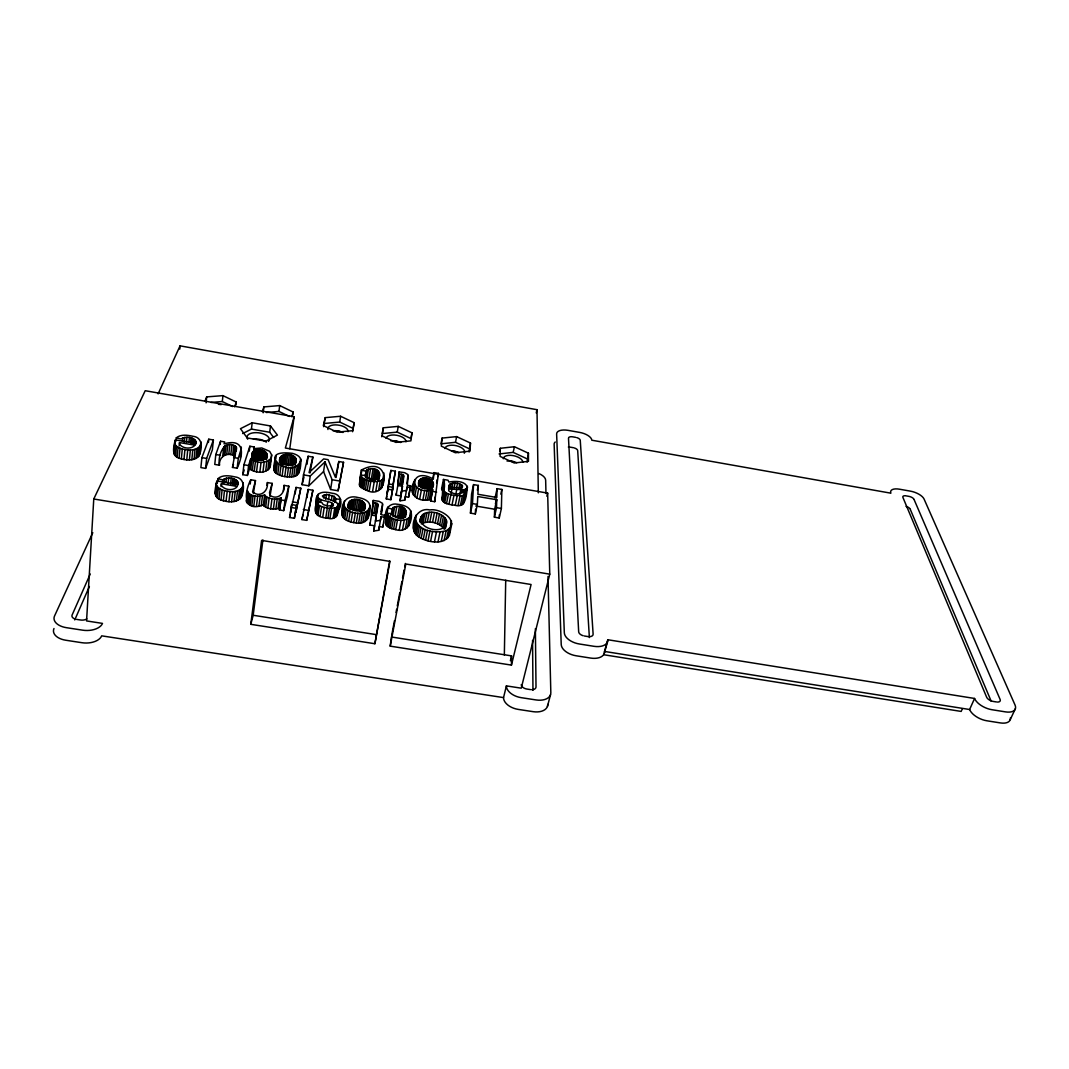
<?xml version="1.0" encoding="UTF-8"?>
<svg xmlns="http://www.w3.org/2000/svg" width="1069" height="1069" viewBox="0 0 1069 1069"><rect width="100%" height="100%" fill="white"/><g stroke="black" fill="none" stroke-linecap="round" stroke-linejoin="round"><path stroke-width="1.5" d="M511.45 665.105L511.557 655.885L391.388 636.99L390.225 646.144L511.45 665.105L531.079 584.502L405.806 564.004L390.225 646.144M443.448 479.433C446.174 485.794 442.86 493.637 442.219 500.158C444.61 504.648 450.877 504.474 455.247 505.356C466.458 508.35 466.244 494.626 467.434 487.143C464.815 480.516 454.766 480.997 448.86 482.052L448.111 480.235L443.448 479.433L441.577 488.921L442.553 490.738L442.219 500.158M504.341 655.003L505.717 580.226M415.347 517.73C416.563 531.173 435.644 533.685 446.094 530.758C461.314 521.939 440.802 507.828 429.845 509.94C416.309 506.759 408.572 525.267 416.188 534.781C424.54 543.079 449.942 547.168 449.514 530.652M497.085 488.64L496.818 497.499L477.883 494.266L478.337 485.42L473.554 484.604L471.563 494.038L470.454 513.147L475.317 513.962L477.362 504.408L477.763 496.51L496.751 499.744L494.653 509.232L494.399 517.182L499.25 518.011L501.388 508.483L501.855 489.455L497.085 488.64L495.014 498.047M364.93 475.986L366.814 469.812C387.085 462.89 378.974 490.564 365.344 475.478L360.841 475.064L359.251 484.738C387.619 512.465 396.011 451.278 361.309 470.106L359.732 479.74L360.44 478.725M500.319 448.285L500.092 456.396L514.256 462.997L528.474 461.34L528.433 453.203L514.43 446.735L500.319 448.285L499.691 451.118M499.25 518.011L499.33 514.817M382.649 485.767L384.092 476.119M390.786 515.525L393.031 507.534C413.77 499.931 406.046 529.663 391.695 513.641L387.058 513.254L385.294 523.088C386.537 527.538 391.735 528.888 395.73 529.636C406.848 533.337 412.768 522.273 411.204 512.412C409.788 506.479 402.692 504.889 397.454 504.261C389.33 502.497 384.292 509.86 385.655 517.717L386.35 516.608M494.399 517.182L496.524 507.655L496.751 499.744M369.874 507.267C370.676 500.96 363.179 498.354 358.182 497.553C346.262 494.212 340.77 503.419 342 514.67C343.39 520.817 350.899 522.34 356.271 522.968C365.758 525.079 371.13 516.006 369.874 507.267C365.932 517.53 344.178 514.055 343.683 503.085M408.345 475.705L407.236 485.259L410.576 485.82L408.558 497.259L405.231 496.697L404.777 500.145L400.047 500.8L402.465 486.288L397.868 485.513L398.136 483.696L402.719 484.484L403.801 476.533L403.013 474.663L399.512 473.981L399.138 471.87L404.723 472.712L408.064 474.636L406.888 483.656M475.317 513.962L475.571 509.191M470.454 513.147L472.485 503.579L473.554 484.604M289.779 448.753L294.109 416.723L145.21 390.719L93.765 498.996L86.562 620.929L102.504 623.401A16.436 9.474 1.2 0 1 82.634 630.176L66.492 627.69A16.516 9.474 0.8 0 1 54.546 615.985L92.803 532.669M364.476 509.739C369.981 498.395 346.53 494.613 348.04 507.08M470.494 443.06L469.986 451.145L455.341 452.748L441.323 446.147L442.098 438.09L456.637 436.606L470.494 443.06L469.117 452.013M348.574 503.78C347.973 511.557 363.059 513.989 365.023 506.452M376.275 515.231L375.513 513.227L371.878 512.532L373.255 500.452L379.067 501.321L382.502 503.352L381.326 514.737L384.8 515.311L384.506 517.262L381.032 516.674L378.72 530.264L373.749 530.999L374.578 525.774L369.821 524.986L370.141 523.022M179.779 349.109L180.06 345.848L536.999 409.694L538.322 492.809M176.291 437.836C180.955 434.081 187.543 435.083 192.954 436.286C203.163 437.261 202.402 449.114 198.834 456.129C193.903 461.541 185.338 460.285 179.084 458.213C170.946 455.835 173.779 445.88 175.316 439.867L195.974 443.408C196.148 436.673 185.338 435.911 181.035 438.945L176.291 437.836L175.997 441.136M173.833 453.483L175.049 440.468M174.728 446.481L173.739 451.987M174.461 454.859L175.356 444.904L174.635 442.045M175.597 456.142L176.492 446.174L175.356 444.904M177.16 457.265L178.069 447.31L176.492 446.174M179.204 445.867L179.512 442.566L195.012 445.212C191.298 449.555 182.625 448.766 179.512 444.129L179.512 442.566M179.084 458.213L180.006 448.245L178.069 447.31M182.478 441.243L182.772 437.943M181.356 458.962L182.278 449.007L180.006 448.245M184.282 442.339L184.75 437.395M183.975 459.536L184.91 449.568L182.278 449.007M186.474 442.192L186.941 437.261M249.531 468.663L247.407 475.451L242.743 474.663L243.906 464.761L249.852 446.241L254.141 446.976L253.607 448.633L261.825 447.978L269.642 451.332L271.673 454.913L269.321 468.556C264.39 473.901 254.876 473.006 249.531 468.663L250.721 458.815C256.092 463.144 265.593 464.066 270.577 458.761M186.768 459.884L187.716 449.929C192.754 450.396 200.144 449.207 200.999 443.127M188.919 442.432L189.387 437.502M190.536 442.793L191.017 437.862M189.387 459.951L190.349 449.996M191.966 443.261L192.433 438.33M269.321 468.556L270.417 464.681L269.789 462.783M193.182 443.862L193.663 438.931M191.819 459.723L192.781 449.795M194.211 444.57L194.692 439.64M195.159 443.742L195.48 440.455M194.077 459.229L195.052 449.301M195.627 444.637L195.948 441.35M434.736 501.695L438.437 473.38L434.001 472.618L433.333 479.112C409.815 465.496 407.783 496.51 432.664 489.615L430.62 501L434.736 501.695L435.203 496.978M196.041 458.467L197.017 448.539M197.631 457.425L198.62 447.523M198.834 456.129L199.823 446.241M199.662 454.579L200.852 441.684M206.09 402.826L206.691 396.893L222.94 395.624L236.249 402.064L235.915 405.017M201.894 457.626L200.878 467.594L205.609 468.396L212.37 449.808L213.399 439.987L208.762 439.199L201.894 457.626L206.638 458.427L213.399 439.987M205.609 468.396L206.638 458.427M208.428 442.472L208.762 439.199M430.62 501L432.664 489.615M219.452 465.215C217.515 455.167 224.33 438.13 236.196 446.775L232.481 467.42L237.158 468.222C244.2 452.895 244.2 438.13 224.036 443.862L224.717 441.938L220.561 441.216L215.804 454.512L214.762 464.427L219.452 465.215C218.731 456.142 228.472 451.185 235.086 456.583M232.628 406.541L222.312 401.53L222.94 395.624M220.214 444.49L220.561 441.216M217.849 478.712C222.432 474.609 229.287 475.638 234.779 476.854C245.509 477.977 244.534 490.056 241.073 497.566C236.329 503.446 227.35 502.176 221.002 500.025C212.424 497.499 215.417 487.317 216.94 480.916L238.213 484.498C238.28 477.509 227.176 476.4 222.74 479.861L217.849 478.712L217.381 483.028M215.257 493.37L216.7 481.571M215.417 494.987L216.339 483.282M216.112 496.47L217.207 486.355L216.513 484.872M217.328 497.833L218.437 487.718L217.207 486.355M222.686 456.516L223.768 446.668M223.648 455.514L224.717 445.679M218.985 499.036L220.094 488.907L218.437 487.718M221.029 486.662L221.35 483.776L237.305 486.448C233.71 491.259 224.57 490.297 221.43 485.473L221.35 483.776M224.944 454.886L226.027 445.065M222.419 482.734L222.74 479.861M221.002 500.025L222.111 489.896L220.094 488.907M226.722 454.539L227.804 444.717M223.996 483.068L224.477 478.765M223.354 500.813L224.477 490.684L222.111 489.896M228.739 454.472L229.835 444.664M225.973 482.44L226.454 478.137M230.797 454.686L231.906 444.878M226.053 501.401L227.189 491.272L224.477 490.684M228.044 483.696L228.699 477.977M232.668 455.14L233.777 445.332M230.557 483.936L231.198 478.204M228.926 501.735L230.076 491.62C235.3 492.154 242.877 490.497 243.331 484.15M234.111 455.782L235.233 445.987M235.274 454.953L236.196 446.775M232.227 484.297L232.882 478.578M236.249 450.958L236.623 447.684M231.599 501.775L232.761 491.673M233.697 484.791L234.352 479.072M234.98 485.42L235.634 479.687M237.158 468.222L238.307 458.334L241.447 447.898M234.071 501.521L235.247 491.419M236.222 484.751L236.717 480.449M241.193 446.895L240.311 457.692M237.224 484.19L237.559 481.317M237.746 485.152L238.08 482.279M236.356 500.96L237.532 490.871M300.95 460.285C291.556 482.453 252.778 448.392 292.559 453.376C296.019 454.378 300.536 456.156 300.95 460.285C300.63 466.685 300.509 476.948 291.717 476.894C286.96 477.282 282.016 476.507 277.726 474.329C270.885 471.376 274.907 463.131 275.174 457.746M238.334 500.105L239.509 490.03M239.897 498.969L241.086 488.907M241.073 497.566L242.262 487.504M242.088 491.165L243.104 482.587M241.848 495.882L243.037 485.834M299.4 471.656L298.505 467.113M242.663 433.56L251.429 429.097L252.19 422.776L270.497 425.956L277.419 435.083L265.86 441.15L247.22 437.943L240.458 428.696L252.19 422.776M249.277 451.131L249.852 446.241M247.407 475.451L248.596 465.549L250.721 458.815M247.5 490.751C249.344 497.312 259.446 496.951 264.631 494.867L263.348 504.902C243.224 512.692 243.732 493.317 250.734 479.767L255.491 480.569L253.353 493.557M246.404 501.896L247.62 491.834M251.228 460.766L251.629 457.492M251.736 458.775L252.525 452.24C257.188 446.054 271.205 450.918 266.315 459.75M250.694 469.652L251.883 459.804M246.859 502.871L248.075 492.796M252.458 457.839L253.246 451.305M253.741 450.236L254.141 446.976M247.647 503.713L248.863 493.637M253.179 458.735L254.168 450.583M250.213 484.043L250.734 479.767M252.271 470.547L253.473 460.699M248.756 504.461L249.972 494.372M254.128 459.844L255.317 450.062M256.6 449.728L255.397 459.496L262.319 460.298L263.535 450.543M250.146 505.089L251.375 495.014M254.235 471.295L255.438 461.447M256.747 459.336L257.936 449.568M263.161 412.781L263.896 406.915L279.717 405.579L293.16 412.033L292.772 414.959M251.83 505.61L253.072 495.522M256.547 471.83L257.749 461.968M258.15 459.336L259.353 449.568M253.807 506.011L255.063 495.936M259.62 459.51L260.836 449.742M261.036 459.83L262.252 450.076M259.834 472.151L261.063 462.302M256.44 506.278L257.696 496.216M263.442 460.899L264.671 451.145M262.934 471.977L264.177 462.142M264.831 458.401L265.647 451.893M258.912 506.185L260.181 496.123M265.58 459.282L266.408 452.762M266.221 458.641L266.836 453.764M273.637 437.475L269.695 432.25L270.497 425.956M261.21 505.731L262.493 495.669M265.66 471.295L266.903 461.474M267.784 470.133L269.041 460.311M265.459 496.123C269.869 499.357 276.23 499.918 281.254 497.833L279.904 507.855C274.907 509.966 268.546 509.419 264.163 506.171L265.459 496.123L264.631 494.867M267.023 485.42L267.397 482.573L272.154 483.375L269.976 496.444M270.23 466.685L271.673 454.913M265.66 507.281L266.956 497.219M408.558 497.259L410.576 485.82M250.774 624.323L261.598 540.393L389.958 561.399L374.898 643.738L250.774 624.323L253.179 615.263L262.921 539.965M289.392 416.456L278.956 411.431L279.717 405.579M267.825 508.176L269.134 498.114M273.971 470.547L275.254 460.752M275.815 458.761L276.23 455.514M274.76 471.923L276.043 462.115M270.657 508.817L271.967 498.769M276.043 473.193L277.325 463.385M277.726 474.329L279.022 464.507M279.53 461.701C277.94 450.624 299.667 452.775 295.752 463.131M273.383 509.098L274.706 499.063M279.811 462.115L280.452 457.238M410.349 487.638L407.008 487.063L406.554 490.497L401.81 491.125L400.047 500.8M280.319 462.757L281.187 456.249M281.067 463.599L282.149 455.488M279.744 475.277L281.053 465.456M275.896 509.004L277.232 498.969M282.042 464.668L283.338 454.94M284.701 454.579L283.405 464.32L288.069 464.36L292.372 465.843L293.694 456.116M282.096 476.026L283.405 466.218M278.1 508.577L279.437 498.542M411.979 432.825L410.937 438.571L397.24 432.103L382.314 433.573L383.29 427.8L398.256 426.371L411.979 432.825L410.91 440.856L395.837 442.392L381.94 435.805M284.862 464.146L286.171 454.419M272.154 483.375L269.522 492.675L270.003 495.335C277.178 500.546 285.142 493.718 284.073 485.379L288.83 486.181L287.467 496.11L283.659 510.635L279.356 509.926L281.254 497.833M284.755 476.6L286.078 466.792M286.412 464.16L287.735 454.432M283.312 491.059L284.073 485.379M288.069 464.36L289.392 454.632M273.691 469.077L273.905 467.527M287.214 476.921L288.55 467.113M289.686 464.721L291.009 454.993M283.659 510.635L285.022 500.613L288.83 486.181M289.539 477.015L290.888 467.22M291.129 465.215L292.452 455.488M400.955 494.105L401.396 490.898M401.81 491.125L402.465 486.288M291.717 476.894L293.066 467.1M293.641 464.988L294.763 456.877M294.67 464.253L295.565 457.773M295.151 465.256L296.046 458.761M293.748 476.533L295.111 466.752M289.539 517.503L291.677 504.568L296.514 505.37L294.376 518.305L289.539 517.503L290.274 514.603M290.474 513.173L291.677 504.568M290.982 511.851L291.369 508.991M291.77 506.131L296.046 487.411L300.79 488.199L295.779 512.652L300.79 488.199M295.859 475.812L297.222 466.044M297.503 474.756L298.866 465.002M295.124 494.012L296.046 487.411M298.679 473.367L300.656 458.775M296.193 459.884C295.525 468.115 279.089 466.351 279.971 458.441M294.376 518.305L296.514 505.37M308.821 485.834L310.237 476.026L325.016 461.875L323.56 471.549L308.821 485.834L302.073 484.685L303.476 474.877L308.139 456.236L312.883 457.051L309.957 472.992M374.898 643.738L389.664 560.878M400.715 495.922L396.131 495.147L396.399 493.33M306.977 464.307L308.139 456.236M301.886 519.561L308.166 489.442L312.896 490.243L306.696 520.362L301.886 519.561L302.995 514.897M306.963 497.7L308.166 489.442M306.696 520.362L312.896 490.243M386.711 496.203L386.297 498.916L390.88 499.691L395.37 471.188L390.866 470.427L387.098 493.624L390.866 470.427M391.882 492.876L393.659 480.743M390.88 499.691L393.004 487.304L388.421 486.529L386.297 498.916M323.613 426.665L325.243 417.645L340.61 416.255L354.2 422.709L352.623 431.716M316.624 507.575L315.983 506.492C314.339 492.395 321.061 490.658 332.232 493.25C340.597 493.758 343.029 502.243 339.087 509.232L338.192 506.987M315.983 506.492L317.44 495.375M318.068 494.252L315.97 505.29M317.466 496.564C320.005 502.55 333.341 499.771 333.408 505.704L327.408 505.931L323.226 504.568L321.769 502.497L317.025 502.042C311.841 513.561 317.814 517.53 327.929 518.278C336.842 520.83 339.715 511.864 338.526 504.474L335.158 501.521L323.493 497.473L322.384 495.936L326.433 494.426L334.169 496.35L335.893 498.942L335.372 502.243M315.876 513.387L318.108 497.66M316.665 514.55L318.161 504.581L317.025 502.042M318.656 502.884L319.284 498.622M318.014 515.565L319.511 505.597L318.161 504.581M320.526 502.31L320.954 499.464M320.059 516.527L321.569 506.559L319.511 505.597M323.813 497.9L324.321 494.6M322.691 517.356L324.214 507.387L321.569 506.559M325.671 499.37L326.433 494.426M388.421 486.529L388.007 489.228L392.604 490.016M378.72 530.264L379.295 526.563L382.755 527.137L383.049 525.173M353.278 428.509L339.728 422.055L340.61 416.255M327.101 506.051L327.742 501.789M328.544 499.677L329.305 494.733M325.778 517.997L327.314 508.029L324.214 507.387M312.883 457.051L309.075 472.605L323.666 458.895L328.103 459.657L335.425 477.362L338.82 461.501L343.537 462.302L338.111 490.778L330.615 489.508L332.112 479.74L325.016 461.875M327.929 518.278L329.466 508.309L336.174 507.802L338.579 505.543M331.363 500.345L332.125 495.415M331.163 507.387L331.818 503.125M329.96 518.385L331.51 508.43M337.563 469.532L338.82 461.501M332.392 506.439L332.833 503.606M333.394 501.294L334.169 496.35M381.032 516.674L380.457 520.349L375.473 521.084L376.301 515.886L371.518 515.084L371.838 513.147L376.622 513.935L377.985 505.41L377.223 503.405L373.575 502.711L373.255 500.452M334.637 502.483L335.412 497.539M333.154 518.158L334.717 508.203M338.111 490.778L343.537 462.302M334.61 517.743L336.174 507.802M337.256 507.655L337.938 503.405M335.773 517.142L337.35 507.214M336.601 516.38L338.526 504.474M338.779 508.056L340.089 499.838M342 514.67L343.59 504.755M343.002 510.528L344.579 500.653M342.401 516.247L343.991 506.332M343.296 517.717L344.886 507.802M344.686 519.08L346.289 509.151M348.026 507.895L348.988 502.47M346.476 520.282L348.093 510.354M348.574 507.975L349.643 501.388M349.216 508.764L350.552 500.546M350.124 509.793L351.728 499.945M348.601 521.271L350.218 511.343M353.077 499.544L351.474 509.392L357.861 509.753L361.776 511.744M352.93 509.191L354.547 499.343M351.02 522.073L352.65 512.145M354.507 509.191L356.124 499.343M361.228 473.914L361.763 470.707M359.585 485.807L360.841 475.064M353.759 522.661L355.402 512.732M356.191 509.378L357.821 499.544M360.186 486.796L361.79 477.121L361.175 476.133M361.081 487.718L362.685 478.03L361.79 477.121M357.861 509.753L359.491 499.918M356.271 522.968L357.928 513.053M362.231 488.56L363.848 478.872L362.685 478.03M359.344 510.26L360.975 500.426M363.647 489.308L365.264 479.62L363.848 478.872M365.478 477.83L366.814 469.812M358.636 523.035L360.293 513.133M360.641 510.929L362.297 501.094M368.458 469.024L366.841 478.631L371.424 478.565L375.566 479.981L377.21 470.387M362.044 510.1L363.42 501.909M365.277 489.949L366.908 480.262L365.264 479.62M360.828 522.875L362.498 512.973M362.925 511.049L364.302 502.858M368.952 478.364L370.569 468.757M363.754 510.488L364.863 503.927M367.135 490.484L368.765 480.796L366.908 480.262M364.275 510.047L365.104 505.129M362.859 522.474L364.529 512.572M369.219 490.912L370.863 481.237C375.607 482.025 383.076 482.106 384.332 476.146M371.424 478.565L373.054 468.97M381.767 436.793L383.29 427.8M364.943 521.659L366.614 511.77M372.987 478.912L374.618 469.318M366.52 520.496L368.204 510.621M367.602 518.986L369.941 505.503M374.364 479.38L376.007 469.785M372.6 491.272L374.257 481.598M376.863 479.112L378.226 471.122M369.821 524.986L371.838 513.147M371.878 512.532L373.575 502.711M377.638 479.981L379.014 471.977M375.794 491.165L377.464 481.491M378.413 479.38L379.508 472.979M379.174 477.322L379.722 474.128M378.814 480.222L379.642 475.411M373.95 512.773L375.647 502.964M378.546 490.551L380.217 480.903M375.513 513.227L377.223 503.405M376.248 513.828L377.945 504.02M380.591 489.402L382.274 479.754M373.749 530.999L376.301 515.886M383.13 477.816L383.971 473.019M381.967 487.771L383.637 478.15M381.072 511.517L381.646 508.243M381.045 514.283L382.769 504.488M397.24 432.103L398.256 426.371M382.755 527.137L384.8 515.311M388.1 506.813L386.938 513.347C391.094 521.325 408.051 523.757 411.204 514.162M266.943 454.859C266.502 463.705 248.249 460.873 252.525 452.24M385.682 524.238L387.432 514.389M393.953 479.153L395.37 471.188M386.337 525.307L388.087 515.445M387.272 526.282L389.036 516.421M388.475 527.177L390.252 517.316M246.284 500.827L247.367 496.804M399.138 471.87L397.775 483.535L401.984 484.791L403.735 475.237M391.855 514.055L393.031 507.534M397.775 483.535L399.512 473.981M389.944 527.966L391.722 518.104M396.131 495.147L398.136 483.696M394.702 506.666L392.924 516.447L397.628 516.327L401.917 517.81L403.721 508.042M391.642 528.647L393.432 518.786M399.766 483.789L401.49 474.235M395.089 516.127L396.866 506.345M401.276 484.217L403.013 474.663M393.566 529.208L395.37 519.347M397.628 516.327L399.418 506.559M395.73 529.636L397.534 519.775M399.245 516.674L401.035 506.906M400.675 517.169L402.465 507.401M399.218 529.983L401.022 520.135M404.777 500.145L407.008 487.063M402.986 518.585L404.79 508.804M404.109 517.877L405.619 509.726M402.492 529.836L404.309 520.002M404.951 517.316L406.167 510.795M405.512 516.928L406.42 512.024M405.285 529.155L407.129 519.32M430.807 499.196C419.248 503.365 406.714 494.573 414.171 481.397M414.772 479.487L412.38 490.978M412.474 492.916L414.264 483.335M413.262 494.813L415.053 485.219M407.356 527.886L409.2 518.064M409.828 515.686L410.737 510.795M408.719 526.122L411.204 512.412M414.732 496.564L416.536 486.97M418.473 484.137C417.885 473.38 437.836 478.043 432.598 487.651M418.393 486.301L419.596 479.941M419.168 485.5L420.371 479.139M416.897 498.06L418.714 488.453M391.695 635.36L394.488 620.648M396.038 612.484L396.652 609.21M397.28 605.936L399.753 592.867M400.367 589.594L401.917 581.429M402.532 578.155L404.082 569.991M404.71 566.717L405.325 563.443M419.89 486.515L421.4 478.565M422.576 478.19L420.772 487.718L424.847 487.678L428.669 489.041L430.513 479.527M413.489 527.525L415.667 516.247M413.449 529.048L416.282 514.911M413.703 530.531L415.574 520.71M419.636 499.223L421.467 489.615M422.041 487.531L423.858 478.003M414.237 531.988L416.108 522.166M423.404 487.504L425.221 477.99M415.066 533.418L416.95 523.583M424.847 487.678L426.665 478.164M416.188 534.781L418.073 524.932M422.83 499.998L424.674 490.39M426.25 487.998L428.068 478.471M419.943 521.886C419.917 507.655 442.86 510.514 446.575 520.924C446.936 534.981 420.478 530.612 420.571 518.612M420.064 521.699L420.999 516.808M417.565 536.05L419.462 526.202M420.611 521.819L421.867 515.311M425.275 500.279L427.119 490.671M427.52 488.453L429.35 478.939M423.177 514.122L421.293 523.877C428.575 520.189 439.265 522.18 444.036 529.008L446.014 519.267M419.222 537.239L421.119 527.391M423.017 522.968L424.901 513.227M427.346 500.225L429.203 490.631M429.698 489.776L431.542 480.262M421.146 538.322L423.057 528.474M430.834 489.054L432.37 481.117M432.771 478.925L434.001 472.618M429.15 499.851L431.021 490.27M425.061 522.367L426.959 512.626M431.702 488.466L432.932 482.106M431.488 491.486L433.212 484.471M432.598 486.408L433.212 483.228M442.098 438.09L440.989 443.822L455.501 442.299L469.318 448.766M423.284 539.297L425.208 529.449M427.333 522.073L429.23 512.345M436.593 482.841L437.208 479.687M437.822 476.533L438.437 473.38M425.569 540.112L427.506 530.264M429.818 522.086L431.716 512.372M428.014 540.78L429.952 530.932M432.517 522.407L434.428 512.692M430.607 541.302L432.544 531.453M435.15 522.982L437.074 513.267M442.205 489.829L444.089 480.355M442.553 490.738L444.437 481.25M442.178 497.967L444.089 488.426M437.528 523.783L439.466 514.069M434.495 541.756L436.459 531.921M442.686 501.134L444.116 490.604M443.475 501.989L445.385 492.435L444.597 491.58M455.501 442.299L456.637 436.606M439.64 524.799L441.591 515.084M444.704 502.791L446.628 493.223L445.385 492.435M448.526 488.266L449.795 484.217C453.617 482.239 459.042 482.787 462.383 485.5L462.463 486.943L460.151 487.838L448.806 487.25L449.167 485.085M438.049 541.783L440.027 531.961M441.51 526.042L443.461 516.327M449.154 487.384L449.795 484.217M446.508 503.579L448.432 494.012L446.628 493.223M450.116 488.279L451.078 483.535M443.007 527.458L444.971 517.743M451.92 487.878L452.882 483.148M441.243 541.382L443.234 531.574M448.94 504.314L450.864 494.747L448.432 494.012M451.011 493.945L451.987 489.188L464.026 489.749L466.431 488.827L467.434 487.143M444.931 529.048L446.575 520.924M445.586 528.046L446.655 522.701M454.098 487.811L455.06 483.081M444.103 540.553L446.094 530.758M452.013 504.942L453.964 495.375L462.396 495.722L466.271 493.17L461.888 492.114C458.588 495.562 452.013 493.611 448.793 490.925L448.646 489.054L451.987 489.188M354.2 422.709L352.57 430.687L337.069 432.17L323.319 425.582L325.243 417.645M456.543 488.092L457.505 483.348M446.468 539.324L448.472 529.529M455.768 494.386L456.73 489.629M448.218 537.707L450.223 527.939M450.503 525.788L451.506 520.924M455.247 505.356L457.211 495.802M458.815 488.627L459.79 483.896M449.341 535.716L451.853 523.61M460.766 487.798L461.42 484.645M459.777 494.72L460.752 489.963M458.08 505.463L460.058 495.922M461.728 488.653L462.383 485.5M461.821 493.103L462.476 489.936M460.418 505.263L462.396 495.722M463.371 492.916L464.026 489.749M462.155 504.742L464.133 495.201M464.708 492.555L465.362 489.388M465.443 493.571L466.431 488.827M463.398 503.887L465.389 494.359M465.696 494.199L467.34 486.315M335.96 477.522L337.31 471.135M477.335 490.137L478.337 485.42M495.428 503.806L496.47 499.076M500.813 494.159L501.855 489.455M499.076 453.951L513.173 452.374L514.43 446.735M419.075 480.956C416.923 488.012 428.308 491.299 432.424 486.702M536.25 412.941L536.999 409.694M527.137 462.115L528.433 453.203M546.887 496.257L547.649 493.103L285.37 448.031L294.109 416.723M510.381 660.749L511.557 655.885M547.756 704.391A15.019 9.26 14.5 0 1 533.137 711.673L518.265 709.402A15.033 9.287 14.1 0 1 503.539 697.603L506.399 685.884L521.244 688.182L549.773 574.16L547.649 493.103M302.073 484.685L304.024 476.868M547.435 706.435L550.508 694.797M279.356 509.926L279.904 507.855M291.824 416.776L293.16 412.033M555.212 442.018A11.973 5.626 13.7 0 0 554.143 444.316L561.225 644.567A14.792 8.565 15.3 0 0 576.124 655.778L590.663 658.076A14.779 8.552 15.7 0 0 604.493 651.435L607.78 639.743L974.567 698.458A15.006 7.563 24.4 0 0 991.885 709.709L1005.461 711.874A15.019 7.523 24.6 0 0 1015.002 704.925L924.07 499.049A11.919 5.118 19.9 0 0 910.467 491.152L899.483 489.201A11.919 5.145 19.7 0 0 890.878 493.183L591.825 440.214A12 5.559 14 0 0 579.732 432.424L568.08 430.353A12.013 5.572 13.7 0 0 556.628 433.974L564.325 632.795A14.859 8.512 15.3 0 0 579.304 643.979L593.923 646.304A14.846 8.485 15.7 0 0 607.78 639.743M604.279 653.359L607.58 641.641M267.397 482.573C268.519 491.78 259.366 498.207 252.591 491.767L255.491 480.569M465.456 496.617L464.454 498.301M262.373 411.632L263.896 406.915M242.743 474.663L244.226 469.999M232.481 467.42L233.483 464.427M234.565 406.781L236.249 402.064M205.141 400.808L206.691 396.893M74.763 619.926L89.395 586.467M90.25 574L72.091 615.049A6.16 3.528 1.1 0 0 75.284 619.098M962.381 708.694L961.165 711.419L603.878 654.762M413.81 526.042L415.306 523.476M604.493 651.435L969.61 709.509L974.567 698.458M158.105 393.873L180.06 345.848M1010.232 719.637L1015.403 708.64M324.375 423.471L339.728 422.055M266.328 412.514L278.956 411.431M210.954 402.438L222.312 401.53M335.893 498.942L340.65 499.357M227.189 491.272L230.076 491.62M184.91 449.568L187.716 449.929M327.314 508.029L329.466 508.309M76.58 619.392L80.576 620.007A6.147 3.528 1.1 0 0 86.803 618.898M530.505 689.612L526.803 689.037A5.652 3.434 14.2 0 1 521.258 684.668M503.539 697.603L101.689 635.841A16.356 9.527 1 0 1 81.912 642.71L65.864 640.251A16.436 9.527 0.6 0 1 53.984 628.519M253.179 615.263L376.194 634.612M584.289 635.975L587.91 636.563A5.559 3.167 15.5 0 0 593.121 634.131L580.253 440.308A4.517 2.098 13.9 0 0 576.699 437.595M996.508 701.972L993.141 701.424A5.612 2.819 24.4 0 1 986.66 697.255L902.904 497.392A4.476 1.938 19.8 0 1 905.216 495.762M93.765 498.996L549.773 574.16M290.942 507.454L295.792 508.256M303.329 509.512L308.166 510.327M280.706 499.891L285.022 500.613M292.372 501.842L297.195 502.644M215.804 454.512L220.521 455.314M233.603 457.545L238.307 458.334M388.809 483.963L393.379 484.751M432.491 491.406L436.62 492.114M243.906 464.761L248.596 465.549M303.476 474.877L310.237 476.026M332.112 479.74L339.648 481.023M472.485 503.579L477.362 504.408M496.524 507.655L501.388 508.483M475.745 506.025L494.653 509.232M251.429 429.097L269.695 432.25M335.118 430.673L340.036 431.529M392.51 440.655L400.701 442.085M453.176 451.212L456.463 451.786M510.568 461.207L513.842 461.781M575.71 437.368L572.784 436.847A4.517 2.098 13.8 0 0 568.574 437.769M906.111 495.869L908.877 496.363A4.476 1.938 19.8 0 1 913.674 498.835M573.171 447.67L570.245 447.163A4.503 2.111 13.8 0 0 568.361 447.042M450.864 494.747L453.964 495.375M368.765 480.796L370.863 481.237M361.309 470.106L365.732 471.162M387.392 507.909L391.962 508.991M513.173 452.374L527.137 458.842M263.348 504.902L264.163 506.171M336.374 513.32L337.002 515.458M199.208 450.196L200.01 453.002M913.995 499.343L1000.103 699.407A5.612 2.806 24.5 0 1 997.591 702.066M910.187 509.138L991.163 701.17M330.615 489.508L323.56 471.549M408.906 520.563L409.36 523.957M382.301 482.613L382.702 484.123M241.915 492.609L242.142 494.172M589.38 637.565L577.688 450.624A4.503 2.111 13.9 0 0 574.147 447.898M568.494 438.223L578.676 631.819A5.559 3.167 15.4 0 0 583.073 635.694M545.978 493.464L545.658 480.181A12.173 5.986 13.2 0 0 538.816 473.527M547.996 576.498L550.829 692.752A15.1 9.207 14.5 0 1 536.157 699.954L521.218 697.669A15.113 9.22 14.1 0 1 506.399 685.884M535.382 628.666L536.01 686.953A5.639 3.434 14.3 0 1 531.734 689.719M532.562 640.384L532.963 690.28M507.013 461.033A9.928 4.837 12.7 0 1 516.701 462.717M451.546 450.891A9.995 4.877 11.5 0 1 458.935 452.668M390.706 440.789A10.089 4.904 10.2 0 1 400.594 442.513M333.007 430.754A10.196 4.931 9 0 1 342.989 432.491M253.366 439.025A11.225 5.505 7.3 0 1 266.355 442.138M503.299 458.761A9.955 4.811 12.7 0 1 513.12 455.594A9.955 4.811 12.7 0 1 522.821 462.169M444.971 448.606A10.022 4.851 11.5 0 1 456.516 445.76A10.022 4.851 11.5 0 1 464.28 453.243M386.056 438.343A10.115 4.877 10.3 0 1 396.746 435.283A10.115 4.877 10.3 0 1 405.993 441.818M327.942 429.524A10.222 4.904 9.1 0 1 337.697 425.008A10.222 4.904 9.1 0 1 348.013 431.716M218.45 404.323A10.476 4.931 6.8 0 1 221.149 404.63M247.741 439.225A11.251 5.479 7.4 0 1 258.364 432.771A11.251 5.479 7.4 0 1 268.453 441.444M1010.392 717.874A14.953 7.577 24.8 0 1 1000.33 722.911L986.807 720.773A14.926 7.617 24.6 0 1 969.61 709.509M906.044 506.359A4.463 1.951 19.9 0 1 909.866 508.617"/></g></svg>
